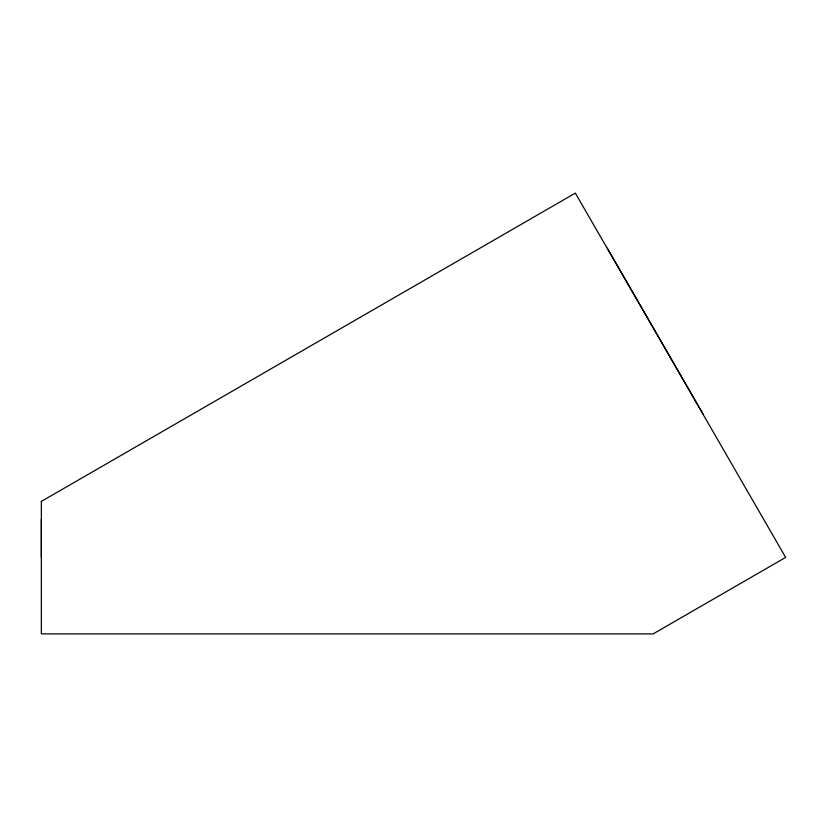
<?xml version="1.0" encoding="UTF-8"?>
<svg xmlns="http://www.w3.org/2000/svg" width="827" height="827" viewBox="0 0 827 827"><rect width="100%" height="100%" fill="white"/><g stroke="black" fill="none" stroke-linecap="round" stroke-linejoin="round"><path stroke-width="1.24" d="M607.359 248.224L702.96 413.8M41.35 519.16L41.35 557.398M41.35 501.41L41.35 633.885L653.185 633.885L785.65 557.398L575.334 193.115L41.35 501.41"/></g></svg>
